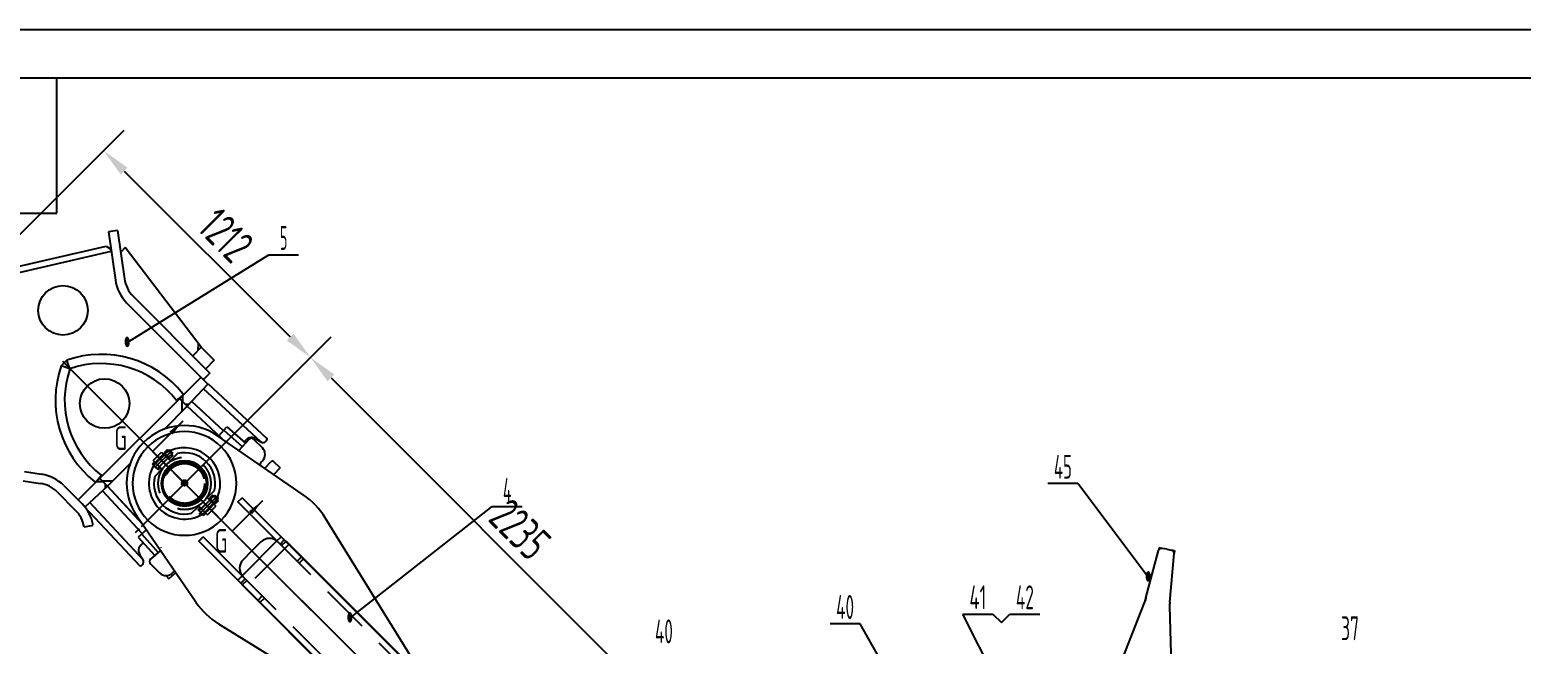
# Model space of a CAD drawing. Header units: millimetres. Extents: x 0 to 16800, y 391 to 12271.
# Drawn here: x 3128 to 9305, y 9726 to 12271 of the extents above; entities that cross this region are included whole.
import ezdxf
from ezdxf.enums import TextEntityAlignment as Align

# ---------------------------------------------------------------- set-up
doc = ezdxf.new("R2010")
doc.units = ezdxf.units.MM
doc.header["$LTSCALE"] = 400
doc.linetypes.add('F', pattern=[0.75, 0.5, -0.25])
doc.linetypes.add('G', pattern=[2, 1.25, -0.25, 0.25, -0.25])
for name, color, linetype in [('01', 7, 'Continuous'), ('02', 1, 'Continuous'), ('04', 2, 'F'), ('05', 4, 'G'), ('08', 1, 'Continuous'), ('11', 3, 'Continuous')]:
    doc.layers.add(name, color=color, linetype=linetype)
doc.styles.get("Standard").update_dxf_attribs({"font": 'isocp', "width": 0.707, "bigfont": 'intecad.shx'})
doc.dimstyles.new('INTE', dxfattribs={"dimscale": 40, "dimtxt": 3.5, "dimasz": 3, "dimexe": 3, "dimexo": 0, "dimgap": 1, "dimtad": 1, "dimdec": 3, "dimdsep": 46, "dimtxsty": 'Standard', "dimcen": 0, "dimclrd": 1, "dimclre": 1, "dimclrt": 3, "dimadec": 4, "dimazin": 0, "dimtfac": 1, "dimtdec": 3, "dimtmove": 0, "dimatfit": 0, "dimfxl": 1, "dimarcsym": 0})

# ---------------------------------------------------------------- blocks, each defined once
blk = doc.blocks.new('*U109')
at = {"layer": '01'}
for p, q in [((-15.1, 5), (-15.1, 0)), ((0, 5), (-15.1, 5)), ((-15.1, 0), (0, 0)), ((0, 0), (-2.9, 5)), ((0, 5), (2.9, 0)), ((0, 5), (15.1, 5)), ((15.1, 0), (0, 0)), ((15.1, 5), (15.1, 0))]:
    blk.add_line(p, q, dxfattribs=at)
at = {"layer": '05'}
blk.add_line((0, 7.1), (0, -2.1), dxfattribs=at)
blk = doc.blocks.new('*U108')
at = {"layer": '01'}
for p, q in [((-18, 0), (-18, 16.5)), ((-18, 16.5), (0, 16.5)), ((-18, 10), (0, 10)), ((0, 16.5), (0, 0)), ((0, -16.5), (0, 0)), ((-18, 0), (-18, -16.5)), ((-18, -10), (0, -10)), ((-18, -16.5), (0, -16.5))]:
    blk.add_line(p, q, dxfattribs=at)
at = {"layer": '05'}
blk.add_line((-19.1, 0), (1.1, 0), dxfattribs=at)
blk = doc.blocks.new('*D118')
at = {"layer": '08', "color": 1, "lineweight": -2}
for p, q in [((3769.1, 10391.9), (4375.8, 10998.7)), ((4375.8, 10828.9), (5786.5, 9418.3)), ((5349.5, 8811.5), (5956.2, 9418.3))]:
    blk.add_line(p, q, dxfattribs=at)
at = {"layer": '08', "color": 1}
for points in [[(4390, 10843.1), (4361.7, 10814.8), (4291, 10913.8)], [(5800.6, 9432.4), (5772.4, 9404.1), (5871.4, 9333.4)]]:
    blk.add_solid(points, dxfattribs=at)
at = {"layer": 'Defpoints', "color": 0}
for p in [(3769.1, 10391.9), (5871.4, 9333.4), (5349.5, 8811.5)]:
    blk.add_point(p, dxfattribs=at)
at = {"layer": '08', "color": 3, "insert": (5159, 10201.4), "char_height": 140, "attachment_point": 5, "rotation": 315}
blk.add_mtext('2235', dxfattribs=at)
blk = doc.blocks.new('*D119')
at = {"layer": '08', "color": 1, "lineweight": -2}
for p, q in [((2924.2, 11261), (3518.9, 11855.6)), ((3518.9, 11685.9), (4206.1, 10998.7)), ((3781.2, 10404), (4375.8, 10998.7))]:
    blk.add_line(p, q, dxfattribs=at)
at = {"layer": '08', "color": 1}
for points in [[(3533, 11700.1), (3504.7, 11671.8), (3434, 11770.8)], [(4220.3, 11012.8), (4192, 10984.5), (4291, 10913.8)]]:
    blk.add_solid(points, dxfattribs=at)
at = {"layer": 'Defpoints', "color": 0}
for p in [(2924.2, 11261), (4291, 10913.8), (3781.2, 10404)]:
    blk.add_point(p, dxfattribs=at)
at = {"layer": '08', "color": 3, "insert": (3940.3, 11420.1), "char_height": 140, "attachment_point": 5, "rotation": 315}
blk.add_mtext('1212', dxfattribs=at)
blk = doc.blocks.new('RWERWE')
at = {"layer": '01'}
blk.add_hatch(color=256, dxfattribs=at).paths.add_polyline_path([(25446.9, 8301.5), (25537, 8490.1), (25533.7, 8490.1), (25444.2, 8302.8, 0.13753), (25418.9, 8157.6), (25428.5, 8062.7), (25431.6, 8061.7), (25421.9, 8157.9, -0.13753)])
h = blk.add_hatch(color=256, dxfattribs=at)
h.paths.add_polyline_path([(25847.3, 8490.1), (25844, 8490.1), (25934.1, 8301.5, -0.111904), (25960.5, 8185.1), (25963.5, 8185.1, 0.111904), (25936.8, 8302.8)])
h.paths.add_polyline_path([(25962.1, 8157.6, 0.025237), (25963.5, 8185.1), (25960.5, 8185.1, -0.025237), (25959.1, 8157.9), (25935.1, 7921.1), (25938.1, 7920.4)])
h.paths.add_polyline_path([(25938.1, 7920.4), (25935.1, 7921.1), (25921.7, 7788.1), (25924.7, 7788.1)])
h.paths.add_polyline_path([(25922.3, 7764.7), (25924.7, 7788.1), (25921.7, 7788.1), (25919.3, 7765, -0.384952), (25690.5, 7558.1), (25690.5, 7555.1, 0.384952)])
h.paths.add_polyline_path([(25461.6, 7765), (25459.3, 7788.1), (25456.3, 7788.1), (25458.7, 7764.7, 0.384952), (25690.5, 7555.1), (25690.5, 7558.1, -0.384952)])
h.paths.add_polyline_path([(25431.6, 8061.7), (25428.5, 8062.7), (25456.3, 7788.1), (25459.3, 7788.1)])
at = {"layer": '05'}
for points in [[(25537, 8843.1), (25563.5, 8843.1), (25563.5, 8779.1)], [(25844, 8843.1), (25817.5, 8843.1), (25817.5, 8779.1)], [(25563.5, 8530.2), (25563.5, 8490.1), (25537, 8490.1)], [(25817.5, 8530.2), (25817.5, 8490.1), (25844, 8490.1)]]:
    blk.add_hatch(color=256, dxfattribs=at).paths.add_polyline_path(points)
h = blk.add_hatch(color=256, dxfattribs=at)
h.paths.add_polyline_path([(25692.5, 8085.1), (25690.5, 8085.1), (25690.5, 8060.9), (25706.5, 8060.9)])
h.paths.add_polyline_path([(25690.5, 8085.1), (25688.5, 8085.1), (25674.5, 8060.9), (25690.5, 8060.9)])
at = {"layer": '01', "color": 7, "linetype": 'Continuous'}
for p, q in [((25375.8, 9642.4), (25454.5, 10066.9)), ((26005.1, 9642.4), (25926.5, 10066.9)), ((25563.5, 9812.5), (25588.5, 9812.5)), ((25588.5, 9453.7), (25588.5, 9812.5)), ((25792.5, 9453.7), (25792.5, 9812.5)), ((25792.5, 9812.5), (25817.5, 9812.5)), ((25638.5, 9628.1), (25690.5, 9628.1)), ((25742.5, 9628.1), (25690.5, 9628.1)), ((25537, 8843.1), (25379.1, 9510.4)), ((25844, 8843.1), (26001.9, 9510.4)), ((25537, 8490.1), (25563.5, 8530.2)), ((25844, 8490.1), (25817.5, 8530.2)), ((25533.7, 8490.1), (25563.5, 8490.1)), ((25847.3, 8490.1), (25817.5, 8490.1))]:
    blk.add_line(p, q, dxfattribs=at)
at = {"layer": '01'}
for p, q in [((25563.5, 8185.1), (25563.5, 9812.5)), ((25817.5, 8185.1), (25817.5, 9812.5)), ((25792.5, 9584.1), (25588.5, 9584.1)), ((25562, 8843.1), (25562, 9556.5)), ((25819, 8843.1), (25819, 9556.5)), ((25563.5, 9465.7), (25588.5, 9465.7)), ((25588.5, 9453.7), (25563.5, 9453.7)), ((25563.5, 9453.7), (25588.5, 9453.7)), ((25817.5, 9465.7), (25792.5, 9465.7)), ((25792.5, 9453.7), (25817.5, 9453.7)), ((25817.5, 9453.7), (25792.5, 9453.7)), ((25533.7, 8490.1), (25444.2, 8302.8)), ((25537, 8490.1), (25446.9, 8301.5)), ((25562, 8185.1), (25562, 8490.1)), ((25819, 8185.1), (25819, 8490.1)), ((25844, 8490.1), (25934.1, 8301.5)), ((25847.3, 8490.1), (25936.8, 8302.8)), ((25418.9, 8157.6), (25458.7, 7764.7)), ((25421.9, 8157.9), (25461.6, 7765)), ((25959.1, 8157.9), (25919.3, 7765)), ((25962.1, 8157.6), (25922.3, 7764.7)), ((25674.5, 8060.9), (25688.5, 8085.1)), ((25692.5, 8085.1), (25688.5, 8085.1)), ((25706.5, 8060.9), (25692.5, 8085.1))]:
    blk.add_line(p, q, dxfattribs=at)
blk.add_circle((25690.5, 7788.1), 202.5, dxfattribs=at)
at = {"layer": '01', "color": 7, "linetype": 'Continuous'}
blk.add_circle((25690.5, 7788.1), 127, dxfattribs=at)
for centre, radius, start, end in [((25690.5, 10023.1), 240, 90, 169.50019), ((25690.5, 10023.1), 240, 10.49981, 90), ((25690.5, 10023.1), 215, 90, 270), ((25690.5, 10023.1), 215, 270, 90), ((25690.5, 9584.1), 320, 169.50019, 193.31255), ((25690.5, 9584.1), 320, 346.68745, 10.49981), ((25638.5, 9578.1), 50, 90, 180), ((25742.5, 9578.1), 50, 0, 90), ((25690.5, 8185.1), 128.5, 180, 270), ((25690.5, 8185.1), 128.5, 270, 0), ((25692.5, 8185.1), 125, 276.42182, 0)]:
    blk.add_arc(centre, radius, start, end, dxfattribs=at)
at = {"layer": '01'}
for centre, radius, start, end in [((25690.5, 8185.1), 273, 154.45965, 185.78269), ((25690.5, 8185.1), 270, 154.45965, 185.78269), ((25690.5, 8185.1), 270, 354.21731, 25.54035), ((25690.5, 8185.1), 273, 354.21731, 25.54035), ((25688.5, 8185.1), 125, 180, 263.57818), ((25690.5, 7788.1), 233, 185.78269, 270), ((25690.5, 7788.1), 230, 185.78269, 270), ((25690.5, 7788.1), 230, 270, 354.21731), ((25690.5, 7788.1), 233, 270, 354.21731)]:
    blk.add_arc(centre, radius, start, end, dxfattribs=at)
at = {"layer": '04'}
for p, q in [((25588.8, 9584.1), (25563.5, 9584.1)), ((25792.5, 9584.1), (25817.5, 9584.1)), ((25563.5, 9565.8), (25588.5, 9565.8)), ((25817.5, 9565.8), (25792.5, 9565.8))]:
    blk.add_line(p, q, dxfattribs=at)
at = {"layer": '04', "color": 2, "linetype": 'F'}
for p, q in [((25588.5, 9556.5), (25562, 9556.5)), ((25817.5, 9539.1), (25563.5, 9539.1)), ((25792.5, 9556.5), (25819, 9556.5)), ((25588.5, 8185.1), (25588.5, 9453.7)), ((25792.5, 8185.1), (25792.5, 9453.7)), ((25817.5, 8824.1), (25563.5, 8824.1)), ((25817.5, 8779.1), (25563.5, 8779.1))]:
    blk.add_line(p, q, dxfattribs=at)
for centre, start, end in [((25688.5, 8185.1), 180, 270), ((25692.5, 8185.1), 270, 0)]:
    blk.add_arc(centre, 100, start, end, dxfattribs=at)
at = {"layer": '05', "color": 4, "linetype": 'G'}
for p, q in [((25690.5, 10328.5), (25690.5, 7521.4)), ((26007.5, 8185.1), (25447.2, 8185.1))]:
    blk.add_line(p, q, dxfattribs=at)
at = {"layer": '05'}
for p, q in [((26023.7, 10023.1), (25401.8, 10023.1)), ((25537, 8843.1), (25563.5, 8843.1)), ((25537, 8843.1), (25563.5, 8779.1)), ((25844, 8843.1), (25817.5, 8843.1)), ((25844, 8843.1), (25817.5, 8779.1)), ((25740.8, 8029.1), (25740.8, 8142)), ((25674.5, 8060.9), (25706.5, 8060.9)), ((25383.5, 7788.1), (26008.1, 7788.1))]:
    blk.add_line(p, q, dxfattribs=at)
blk = doc.blocks.new('terter')
for p, q in [((19854.4, 22076), (19839.3, 21990)), ((19861.9, 22081.2), (19844.6, 21983.2)), ((19861.9, 22081.2), (19854.4, 22076)), ((19964.8, 22063), (19861.9, 22081.2)), ((20324.5, 21999.6), (20298.3, 22004.2)), ((20324.5, 21999.6), (20313.3, 21936)), ((20329.7, 21992.2), (20320.8, 21941.7)), ((20329.7, 21992.2), (20324.5, 21999.6)), ((19844.6, 21983.2), (19839.3, 21990)), ((19882.7, 21980), (19844.6, 21983.2)), ((19882.7, 21980), (19891.1, 21968)), ((20320.8, 21941.7), (20308.4, 21932.2))]:
    blk.add_line(p, q)
at = {"layer": '01', "color": 7, "linetype": 'Continuous'}
for p, q in [((20310.1, 23046.5), (20290.4, 23050)), ((20310.1, 23046.5), (20329.9, 23043)), ((19950.7, 21963.3), (19890.8, 21968.5)), ((19909.1, 21952.8), (19892.2, 21857.2)), ((19925.7, 21965.5), (19909.1, 21952.8)), ((20309, 21932.7), (20283.6, 21934.8)), ((20316, 21904.8), (20294.8, 21917)), ((19920.8, 21805.5), (19928.3, 21804.2)), ((20022.4, 21742.7), (19938.2, 21757.5)), ((19984.7, 21749.3), (19941.6, 21756.9)), ((20251.5, 21747.2), (20249.2, 21747.6)), ((20177.9, 21715.3), (20218.8, 21708.1)), ((20177.9, 21715.3), (20215.4, 21708.7))]:
    blk.add_line(p, q, dxfattribs=at)
at = {"layer": '01'}
for p, q in [((20223.8, 22845.1), (20275.9, 23040.8)), ((20322.4, 22827.7), (20340.4, 23029.4)), ((20218.3, 22828.3), (20110, 22553.9)), ((20321.8, 22810), (20329.7, 22515.1)), ((19967.4, 22081.7), (19997, 22365.2)), ((20302.2, 22022.6), (20371.3, 22299.2)), ((19967.4, 22081.7), (19924.7, 21778.5)), ((20302.2, 22022.6), (20238.6, 21723.2)), ((19882.7, 21980), (19952, 21972.2)), ((19909.1, 21952.8), (19948.5, 21947.2)), ((20294.8, 21917), (20296.2, 21933.8)), ((20294.8, 21917), (20280.5, 21920.1))]:
    blk.add_line(p, q, dxfattribs=at)
for centre, radius, start, end in [((20288.2, 23037.5), 12.7, 80, 165.09981), ((20327.7, 23030.5), 12.7, 354.90019, 80), ((20076.5, 22884.2), 152.4, 338.46718, 345.09981), ((20474.2, 22814.1), 152.4, 174.90019, 181.53282), ((19968.2, 22609.8), 152.4, 309.53362, 338.46718), ((20482.1, 22519.2), 152.4, 181.53282, 210.46638), ((19943.5, 21775.9), 19, 171.9868, 260), ((20220.1, 21727.1), 19, 260, 348.0132)]:
    blk.add_arc(centre, radius, start, end, dxfattribs=at)
at = {"layer": '01', "color": 7, "linetype": 'Continuous'}
for centre, radius, start, end in [((20186.5, 22345.3), 190.5, 129.53362, 174.02967), ((20186.5, 22345.3), 190.5, 345.97033, 30.46638), ((20062.7, 21886.2), 254, 331.01125, 4.21249), ((20145.8, 21871.5), 254, 183.24307, 188.98875), ((19926.3, 21836.8), 31.8, 188.98875, 260), ((20257.1, 21778.5), 31.8, 260, 331.01125)]:
    blk.add_arc(centre, radius, start, end, dxfattribs=at)
at = {"layer": '02', "color": 1, "linetype": 'Continuous'}
for p, q in [((20278.9, 23052), (20275.9, 23040.8)), ((20290.4, 23050), (20278.9, 23052)), ((20329.9, 23043), (20341.4, 23041)), ((20341.4, 23041), (20340.4, 23029.4)), ((20221.5, 22836.5), (20218.3, 22828.3)), ((20223.8, 22845.1), (20221.5, 22836.5)), ((20322.4, 22827.7), (20321.6, 22818.9)), ((20321.6, 22818.9), (20321.8, 22810)), ((20110, 22553.9), (20105, 22541.1)), ((20065.2, 22492.3), (20105, 22541.1)), ((20329.7, 22515.1), (20330.1, 22501.4)), ((20350.7, 22441.9), (20330.1, 22501.4)), ((19922.2, 21760.4), (19924.7, 21778.5)), ((19940.2, 21757.2), (19922.2, 21760.4)), ((20216.8, 21708.4), (20234.8, 21705.2)), ((20234.8, 21705.2), (20238.6, 21723.2))]:
    blk.add_line(p, q, dxfattribs=at)
at = {"layer": '02'}
for p, q in [((19920.9, 21760.6), (19938.2, 21757.5)), ((19994.3, 21747.6), (19981.4, 21749.9)), ((19994.3, 21747.6), (19981.4, 21749.9)), ((20236.1, 21705), (20218.8, 21708.1))]:
    blk.add_line(p, q, dxfattribs=at)
at = {"layer": '05', "color": 4, "linetype": 'G'}
blk.add_line((20377.4, 22311.7), (19983, 22381.2), dxfattribs=at)
blk = doc.blocks.new('*U155', base_point=(251.96, 168.31))
at = {"layer": '01'}
for p, q in [((251.96, 168.31), (251.96, 182.31)), ((195.96, 168.31), (251.96, 168.31))]:
    blk.add_line(p, q, dxfattribs=at)
blk = doc.blocks.new('*U156')
at = {"layer": '04'}
blk.add_blockref('*U155', (0, 0), dxfattribs=at)
blk = doc.blocks.new('*U157')
at = {"layer": '01'}
blk.add_lwpolyline([(415, 292), (25, 292)], dxfattribs=at)
at = {"layer": '02'}
blk.add_lwpolyline([(420, 297), (0, 297)], dxfattribs=at)

msp = doc.modelspace()

# ---------------------------------------------------------------- linework, layer by layer
for p, q in [((3656.6782, 10504.362), (3709.0041, 10452.0361)), ((3829.2123, 10331.828), (3881.5382, 10279.5021))]:
    msp.add_line(p, q)
at = {"layer": '01'}
for p, q in [((3492.0795, 11439.7071), (3454.4526, 11434.3952)), ((3454.4526, 11434.3952), (3482.6917, 11234.3657)), ((3492.0795, 11439.7071), (3520.3186, 11239.6776)), ((2970.1468, 11265.5893), (3444.5477, 11375.0664)), ((3444.5477, 11375.0664), (3463.7357, 11363.0739)), ((3838.4047, 10956.2033), (3523.7422, 11369.8607)), ((2960.1781, 11237.6318), (3465.7594, 11354.3044)), ((3465.7594, 11354.3044), (3463.7357, 11363.0739)), ((3825.6768, 10943.4753), (3826.7958, 10971.4644)), ((3294.1783, 10866.862), (3258.2809, 10879.327)), ((3294.1783, 10866.862), (3281.7133, 10902.7593)), ((3328.5807, 10323.3427), (3837.6976, 10832.4596)), ((3735.5981, 10736.154), (3761.6282, 10756.3902)), ((3762.0371, 10729.9291), (3762.0371, 10756.7991)), ((3685.9378, 10617.0602), (3780.4219, 10711.5443)), ((3757.7945, 10734.1717), (3757.7945, 10688.9169)), ((3940.0765, 10562.9004), (3780.4219, 10711.5443)), ((3911.3889, 10589.6095), (3944.7055, 10626.8923)), ((3944.7055, 10626.8923), (4021.0137, 10558.702)), ((3932.0452, 10612.7249), (4008.0602, 10544.7965)), ((4036.4054, 10575.1426), (3993.341, 10529.0383)), ((4055.0981, 10575.4611), (4091.5489, 10539.0103)), ((3636.6082, 10524.432), (3707.3189, 10453.7214)), ((3701.8977, 10527.0248), (3706.8475, 10531.9745)), ((3706.8475, 10531.9745), (3720.9896, 10517.8324)), ((3716.0399, 10512.8827), (3720.9896, 10517.8324)), ((3106.5492, 10440.7224), (3176.9947, 10429.8399)), ((3449.496, 10380.6183), (3543.9801, 10475.1025)), ((3636.8616, 10471.1457), (3645.7004, 10479.9845)), ((3660.1607, 10447.8465), (3636.8616, 10471.1457)), ((3639.0006, 10486.6844), (3675.0277, 10450.6573)), ((3650.2789, 10475.406), (3641.4401, 10466.5672)), ((3664.4211, 10461.2639), (3655.5822, 10452.425)), ((3660.1607, 10447.8465), (3668.9996, 10456.6853)), ((4089.074, 10482.7953), (4091.5489, 10485.2701)), ((3100.7477, 10403.1679), (3171.1932, 10392.2853)), ((3431.1112, 10399.0031), (3404.2411, 10399.0031)), ((3424.8862, 10425.4422), (3404.65, 10399.412)), ((3426.8685, 10403.2458), (3472.1234, 10403.2458)), ((3594.6113, 10225.0443), (3449.496, 10380.6183)), ((3890.0588, 10338.8637), (3895.0086, 10343.8134)), ((3895.0086, 10343.8134), (3909.1507, 10329.6713)), ((3904.201, 10324.7215), (3909.1507, 10329.6713)), ((3825.0227, 10282.9846), (3833.8615, 10291.8234)), ((3848.3219, 10259.6854), (3825.0227, 10282.9846)), ((3827.8334, 10297.8515), (3863.8605, 10261.8244)), ((3838.44, 10287.2449), (3829.6012, 10278.4061)), ((3852.5822, 10273.1028), (3843.7433, 10264.2639)), ((3848.3219, 10259.6854), (3857.1607, 10268.5242)), ((3895.8975, 10265.1427), (3966.6082, 10194.432)), ((3353.275, 10212.2725), (3385.7052, 10217.9407)), ((3612.9544, 10201.0777), (3577.5899, 10169.4755)), ((3577.5899, 10169.4755), (3645.7802, 10093.1673)), ((3591.7574, 10182.1358), (3659.9477, 10105.8276)), ((3668.9789, 10113.898), (3628.7479, 10077.9469)), ((3628.2178, 10059.0609), (3665.8706, 10021.4081)), ((3719.6107, 10021.4081), (3724.2069, 10026.0043))]:
    msp.add_line(p, q, dxfattribs=at)
at = {"layer": '01', "color": 7, "linetype": 'Continuous'}
for p, q in [((3523.7422, 11369.8607), (3504.6372, 11350.7558)), ((3529.399, 11140.7581), (3866.2855, 10803.8717)), ((3556.2691, 11167.6282), (3874.4671, 10849.4301)), ((3838.4047, 10956.2033), (3803.0493, 10920.8479)), ((3838.4047, 10956.2033), (3892.1448, 10902.4631)), ((3258.2809, 10879.327), (3281.7133, 10902.7593)), ((3892.1448, 10902.4631), (3856.7895, 10867.1078)), ((3874.4671, 10849.4301), (3851.1326, 10826.0956)), ((3780.4219, 10711.5443), (3866.9101, 10804.5433)), ((4085.1322, 10563.7745), (3848.0477, 10784.2609)), ((3866.9101, 10804.5433), (4109.2828, 10579.1389)), ((3780.4219, 10711.5443), (3748.6021, 10743.3641)), ((3771.2295, 10720.7367), (3789.275, 10721.0639)), ((3929.9151, 10610.3412), (3799.2843, 10731.8266)), ((4064.402, 10577.1971), (4085.1322, 10563.7745)), ((4109.5904, 10570.6592), (4105.5447, 10566.3089)), ((3639.0006, 10486.6844), (3674.3559, 10522.0397)), ((3674.3559, 10522.0397), (3710.383, 10486.0126)), ((3710.383, 10486.0126), (3739.8975, 10515.5271)), ((3645.5132, 10421.1428), (3675.0277, 10450.6573)), ((4101.6491, 10454.5997), (4128.4778, 10483.4481)), ((4135.5443, 10483.7044), (4164.8353, 10456.4641)), ((4139.139, 10428.8334), (4164.8353, 10456.4641)), ((3268.4766, 10383.4468), (3357.1686, 10294.7548)), ((3449.496, 10380.6183), (3356.497, 10294.1302)), ((3449.496, 10380.6183), (3417.6761, 10412.4381)), ((3440.3036, 10389.8107), (3439.9764, 10371.7652)), ((3596.6238, 10222.4147), (3449.496, 10380.6183)), ((3241.6066, 10356.5767), (3317.9741, 10280.2092)), ((3594.2157, 10184.3325), (3429.2136, 10361.756)), ((3863.1888, 10333.2068), (3892.7033, 10362.7213)), ((3863.1888, 10333.2068), (3899.2159, 10297.1797)), ((3356.497, 10294.1302), (3581.9014, 10051.7575)), ((3597.2657, 10075.9081), (3376.7793, 10312.9926)), ((3798.319, 10268.337), (3827.8334, 10297.8515)), ((3863.8605, 10261.8244), (3899.2159, 10297.1797)), ((3583.8432, 10096.6382), (3597.2657, 10075.9081)), ((3590.3811, 10051.4499), (3594.7314, 10055.4956)), ((3691.4685, 10010.2995), (3704.5762, 9996.205)), ((3732.2069, 10021.9013), (3704.5762, 9996.205))]:
    msp.add_line(p, q, dxfattribs=at)
at = {"layer": '01'}
for centre, radius in [((3265.6482, 11108.9383), 102.5), ((3438.1822, 10722.858), 102.5), ((3769.1082, 10391.932), 95.25), ((3769.1082, 10391.932), 90.49)]:
    msp.add_circle(centre, radius, dxfattribs=at)
at = {"layer": '01', "color": 7, "linetype": 'Continuous'}
for radius in [9.5651, 7]:
    msp.add_circle((3769.1082, 10391.932), radius, dxfattribs=at)
at = {"layer": '01'}
for centre, radius, start, end in [((3646.0716, 11257.4307), 165, 188.0356048, 225), ((3646.0716, 11257.4307), 127, 188.0356048, 225), ((3423.7491, 10493.718), 395, 37.86202368, 109.14909064), ((3667.3222, 10737.2911), 395, 160.85090936, 232.13797632), ((3758.5594, 10760.3377), 5, 307.86202368, 38.53138212), ((4045.9057, 10566.2687), 13, 45, 136.95250905), ((4064.6789, 10512.1402), 38, 315, 45), ((4115.9441, 10455.9252), 38, 135, 159.49394175), ((3151.804, 10266.7741), 127, 45, 81.21826614), ((3151.804, 10266.7741), 165, 45, 81.21826614), ((3400.7026, 10402.4808), 5, 231.46861788, 322.13797632), ((3228.1715, 10190.4066), 127, 9.91415219, 45), ((3228.1715, 10190.4066), 165, 11.70493685, 45), ((3384.8444, 10222.8661), 5, 279.91415219, 11.70493685), ((3637.4102, 10068.2533), 13, 131.78451601, 225), ((3692.7407, 10048.2782), 38, 225, 315), ((3751.077, 9999.1342), 38, 128.50789971, 135)]:
    msp.add_arc(centre, radius, start, end, dxfattribs=at)
at = {"layer": '01', "color": 7, "linetype": 'Continuous'}
for centre, radius, start, end in [((3667.3222, 10737.2911), 433, 160.85090936, 231.46861788), ((3423.7491, 10493.718), 433, 38.53138212, 109.14909064), ((3847.5971, 10829.6311), 5, 225, 315), ((4047.0099, 10550.3361), 32, 57.07746543, 158.48116667), ((4093.8283, 10577.205), 16, 237.07746543, 317.07746543), ((4105.1968, 10574.7452), 6, 317.07746543, 47.07746543), ((3769.1082, 10391.932), 147.7391, 336.85617146, 113.14382854), ((3769.1082, 10391.932), 127, 346.70258494, 103.29741506), ((3769.1082, 10391.932), 147.7391, 149.70402278, 300.29597722), ((4132.1392, 10480.043), 5, 47.07746543, 137.07746543), ((3769.1082, 10391.932), 127, 166.70258494, 283.29741506), ((3610.7042, 10114.0304), 32, 109.27081226, 212.92253457), ((3583.8352, 10067.212), 16, 312.92253457, 32.92253457), ((3586.295, 10055.8435), 6, 222.92253457, 312.92253457)]:
    msp.add_arc(centre, radius, start, end, dxfattribs=at)
at = {"layer": '02'}
for p, q in [((3530.798, 10975.6141), (4117.5998, 11339.2087)), ((4117.5998, 11339.2087), (4241.5998, 11339.2087)), ((3636.6082, 10524.432), (3763.8874, 10651.7113)), ((3708.2617, 10530.5603), (3703.3119, 10525.6106)), ((3719.5754, 10519.2466), (3714.6256, 10514.2969)), ((7469.3341, 10391.2285), (7345.3341, 10391.2285)), ((7760.8153, 10003.7551), (7469.3341, 10391.2285)), ((3896.4228, 10342.3992), (3891.473, 10337.4495)), ((3907.7365, 10331.0855), (3902.7868, 10326.1358)), ((3966.6082, 10194.432), (4093.8874, 10321.7113)), ((4454.0784, 9833.9577), (5043.5317, 10295.9504)), ((5043.5317, 10295.9504), (5167.5317, 10295.9504)), ((7210.6807, 9417.9232), (6993.0814, 9850.7094)), ((6993.0814, 9850.7094), (7117.0814, 9850.7094)), ((7117.0814, 9850.7094), (7152.4367, 9815.354)), ((7152.4367, 9815.354), (7187.792, 9850.7094)), ((7187.792, 9850.7094), (7311.792, 9850.7094)), ((6567.149, 9810.4518), (6443.149, 9810.4518)), ((6862.491, 9287.2818), (6567.149, 9810.4518))]:
    msp.add_line(p, q, dxfattribs=at)
for points in [[(3763.8874, 10651.7113, 0, 18, 0), (3712.9757, 10600.7996, 0, 0, 0)], [(4093.8874, 10321.7113, 0, 18, 0), (4042.9757, 10270.7996, 0, 0, 0)]]:
    msp.add_lwpolyline(points, format="xyseb", dxfattribs=at)
msp.add_arc((3769.1082, 10391.932), 12.5644, 315, 225, dxfattribs=at)
at = {"layer": '04', "color": 2, "linetype": 'F'}
for p, q in [((3650.0668, 10475.6181), (3685.4221, 10510.9735)), ((3664.6332, 10461.0517), (3699.9885, 10496.4071)), ((3838.2279, 10287.457), (3873.5832, 10322.8124)), ((3852.7943, 10272.8906), (3888.1496, 10308.246)), ((3670.4689, 10125.9308), (3670.2424, 10125.7202))]:
    msp.add_line(p, q, dxfattribs=at)
at = {"layer": '04'}
for p, q in [((3650.2789, 10475.406), (3685.6343, 10510.7613)), ((3664.4211, 10461.2639), (3699.7764, 10496.6192)), ((3838.44, 10287.2449), (3873.7954, 10322.6002)), ((3852.5822, 10273.1028), (3887.9375, 10308.4581))]:
    msp.add_line(p, q, dxfattribs=at)
msp.add_circle((3769.1082, 10391.932), 108.7391, dxfattribs=at)
at = {"layer": '04', "color": 2, "linetype": 'F'}
for radius in [88, 85, 82.55]:
    msp.add_circle((3769.1082, 10391.932), radius, dxfattribs=at)
for start, end in [(113.14382854, 149.70402278), (300.29597722, 336.85617146)]:
    msp.add_arc((3769.1082, 10391.932), 147.7391, start, end, dxfattribs=at)
at = {"layer": '05', "color": 4, "linetype": 'G'}
for p, q in [((3262.9697, 10898.0705), (5577.5389, 8583.5014)), ((3590.5638, 10213.3876), (3947.6527, 10570.4765)), ((3829.2349, 10263.8976), (3904.3377, 10339.0004))]:
    msp.add_line(p, q, dxfattribs=at)
at = {"layer": '05'}
msp.add_line((3646.3439, 10457.3288), (3716.428, 10527.4129), dxfattribs=at)

# ---------------------------------------------------------------- block references
for name, p, rotation in [('*U109', (3692.7053, 10503.6903), 314.999999999993), ('*U108', (3696.2409, 10507.2258), 225.0000000000075)]:
    msp.add_blockref(name, p, dxfattribs=dict(rotation=rotation))
at = {"xscale": -1}
for name, p, rotation in [('*U109', (3880.8664, 10315.5292), 314.999999999993), ('*U108', (3884.402, 10319.0647), 45.00000000000751)]:
    msp.add_blockref(name, p, dxfattribs=dict(at, rotation=rotation))
at = {"layer": '01', "xscale": 40, "yscale": 40, "zscale": 40}
msp.add_blockref('*U157', (0, 391.3848), dxfattribs=at)
at = {"layer": '01', "xscale": 40, "yscale": 40}
msp.add_blockref('*U156', (3240, 11511.3848), dxfattribs=at)
at = {"layer": '01', "rotation": 45.00000000000616}
msp.add_blockref('RWERWE', (-7309.3803, -14861.401), dxfattribs=at)
at = {"layer": '01'}
msp.add_blockref('terter', (-12472.4116, -12927.2705), dxfattribs=at)

# ---------------------------------------------------------------- texts
at = {"layer": '02', "width": 0.605172}
msp.add_text('●', height=40, rotation=1.94226466, dxfattribs=at).set_placement((3520.3888, 10954.9558), (3544.375, 10955.7692), align=Align.FIT)
for p, p2 in [((7748.8153, 9983.7551), (7772.8153, 9983.7551)), ((4442.0784, 9813.9577), (4466.0784, 9813.9577))]:
    msp.add_text('●', height=40, dxfattribs=at).set_placement(p, p2, align=Align.FIT)
at = {"layer": '11'}
for s, height, width, p, p2 in [('5', 98.9949, 0.527686, (4164.1524, 11359.2087), (4195.0472, 11359.2087)), ('45', 98.99495, 0.540134, (7370.1341, 10411.2285), (7444.5341, 10411.2285)), ('4', 98.9949, 0.543846, (5088.0343, 10315.9504), (5123.029, 10315.9504)), ('41', 98.99495, 0.614783, (7020.0866, 9870.7094), (7090.0761, 9870.7094)), ('42', 98.99495, 0.532994, (7212.592, 9870.7094), (7286.992, 9870.7094)), ('40', 98.99495, 0.556382, (6467.949, 9830.4518), (6542.349, 9830.4518)), ('40', 98.99495, 0.556382, (5717.4349, 9729.4902), (5791.8349, 9729.4902)), ('37', 98.99495, 0.601243, (8559.4462, 9742.2268), (8633.8462, 9742.2268))]:
    msp.add_text(s, height=height, dxfattribs=dict(at, width=width)).set_placement(p, p2, align=Align.FIT)
at = {"layer": '11', "width": 0.707}
for p in [(3478.4593, 10501.2326), (3894.3794, 10075.5843)]:
    msp.add_text('G', height=98, dxfattribs=at).set_placement(p, align=Align.BOTTOM_LEFT)

# ---------------------------------------------------------------- dimensions: what is measured, and where the dimension line sits
at = {"layer": '08'}
dim = msp.add_aligned_dim(p1=(2924.2222, 11260.9981), p2=(3781.1982, 10404.0221), distance=720.9352, text='1212', dimstyle='INTE', dxfattribs=at)
dim.commit()
dim.dimension.update_dxf_attribs({"geometry": '*D119', "text_midpoint": (3940.2799, 11420.0797)})
dim = msp.add_aligned_dim(p1=(3769.1082, 10391.932), p2=(5349.4919, 8811.5484), distance=738.033, dimstyle='INTE', dxfattribs=at)
dim.commit()
dim.dimension.update_dxf_attribs({"geometry": '*D118', "text_midpoint": (5158.9597, 10201.3999)})

doc.saveas('drawing.dxf')
